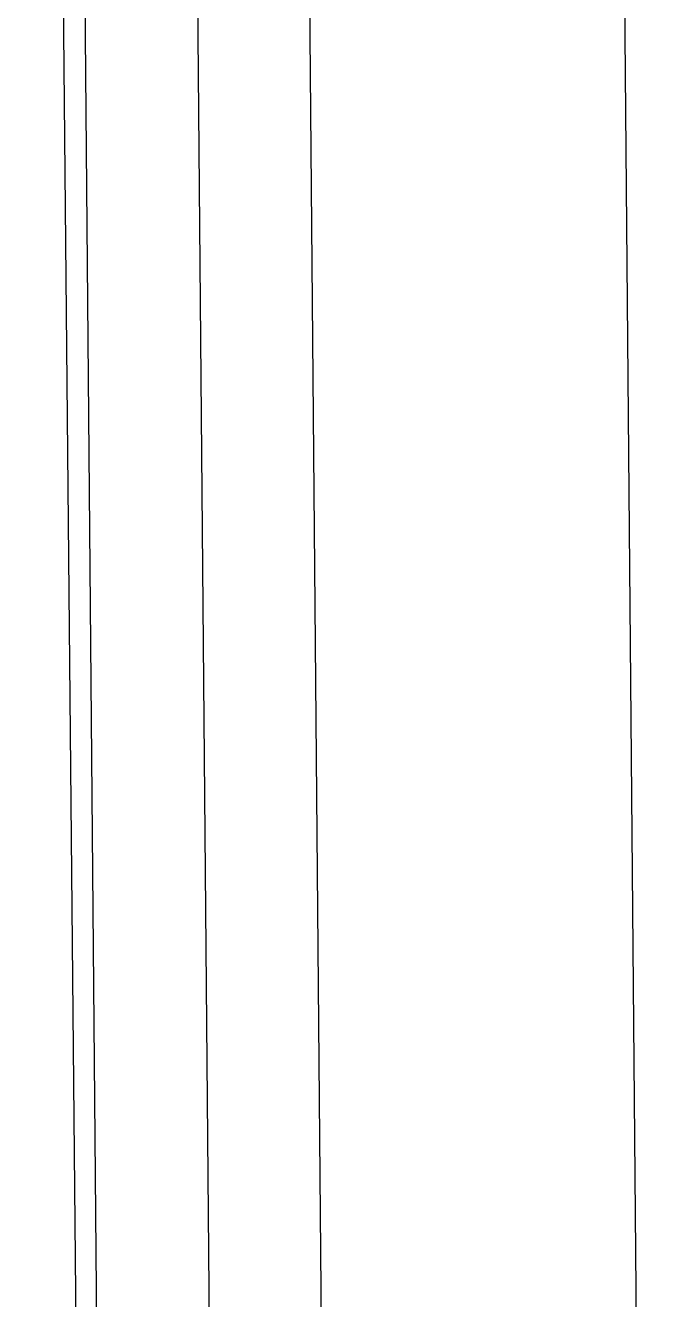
# Model space of a CAD drawing. Header units: millimetres. Extents: x -1 to 4489, y 0 to 1364.
# Drawn here: x 2725.148 to 2726.804, y 381.685 to 385.074 of the extents above; entities that cross this region are included whole.
import ezdxf

# ---------------------------------------------------------------- set-up
doc = ezdxf.new("R2010")
doc.units = ezdxf.units.MM

# ---------------------------------------------------------------- blocks, each defined once
blk = doc.blocks.new('A$C2FA92B4D')
at = {"color": 7, "linetype": 'Continuous'}
for p, q in [((20.1084, 18.3), (20.2882, 38.9026)), ((21.2438, 18.3), (21.4, 36.2))]:
    blk.add_line(p, q, dxfattribs=at)
at = {"color": 9, "linetype": 'Continuous'}
for p, q in [((19.9602, 35.4), (19.8214, 19.7741)), ((19.8957, 34.2), (19.7439, 18.3)), ((20.5429, 33.7978), (20.499, 28.7592))]:
    blk.add_line(p, q, dxfattribs=at)

msp = doc.modelspace()

# ---------------------------------------------------------------- block references
at = {"xscale": -1, "rotation": 180}
msp.add_blockref('A$C2FA92B4D', (2705.4045, 414.0395), dxfattribs=at)

doc.saveas('drawing.dxf')
